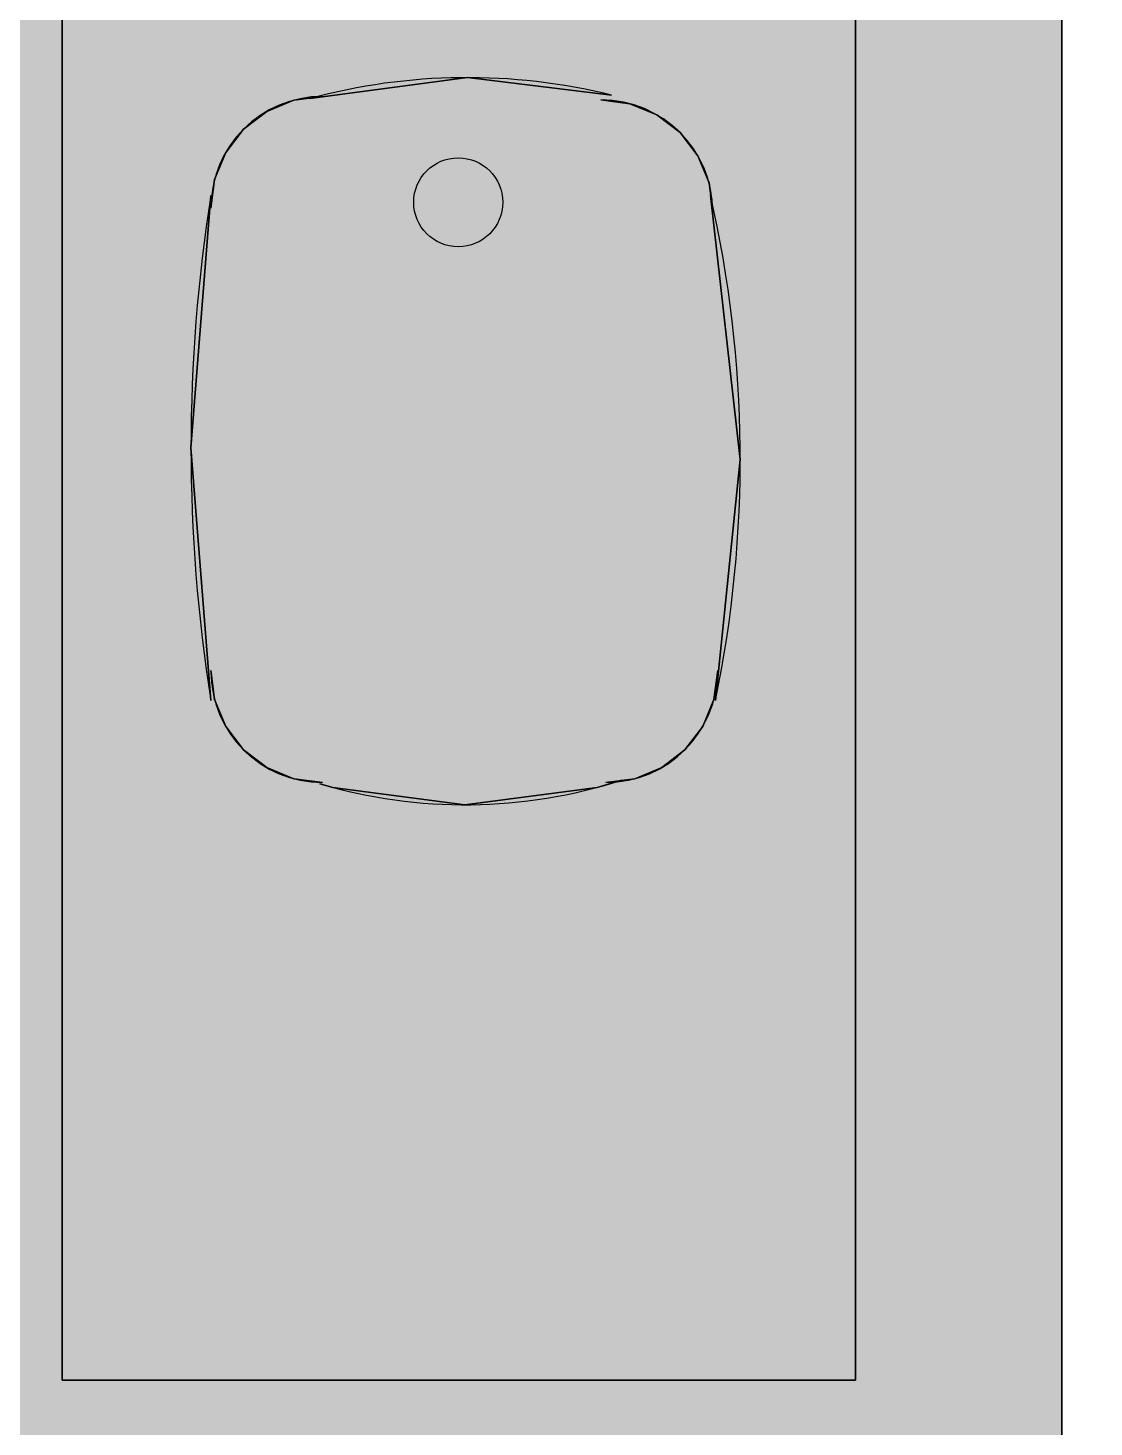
# Model space of a CAD drawing. Header units: millimetres. Extents: x -48619 to 110430, y -11025 to 74938.
# Drawn here: x -5326 to -4611, y 50944 to 51882 of the extents above; entities that cross this region are included whole.
import ezdxf

# ---------------------------------------------------------------- set-up
doc = ezdxf.new("R2010")
doc.units = ezdxf.units.MM
for name, color, linetype in [('GROS$', 1, 'Continuous'), ('HL-TMP', 7, 'Continuous'), ('RM$', 5, 'Continuous'), ('SHOPFITTING', 4, 'Continuous'), ('WA_EXT', 7, 'Continuous')]:
    doc.layers.add(name, color=color, linetype=linetype)

msp = doc.modelspace()

# ---------------------------------------------------------------- hatches: boundary and pattern name
at = {"layer": 'HL-TMP', "true_color": 0xcccc20}
msp.add_hatch(color=52, dxfattribs=at).paths.add_polyline_path([(-4632.8, 52975.74), (-5832.8, 52975.74), (-5832.8, 53465.73), (-8332.8, 53465.73), (-8332.8, 54830.73), (-8332.8, 57575.73), (-8732.8, 57575.73), (-8732.8, 57665.73), (-9632.8, 57665.73), (-9632.8, 56525.24), (-9632.8, 53575.74), (-9432.8, 53575.74), (-9432.8, 53465.73), (-11587.8, 53465.73), (-11587.8, 57575.73), (-14632.8, 57575.73), (-14632.8, 53575.74), (-14232.8, 53575.74), (-14232.8, 52975.74), (-14632.8, 52975.74), (-14632.8, 47575.74), (-14232.8, 47575.74), (-14232.8, 46975.74), (-14682.8, 46975.74), (-14682.8, 41675.73), (-14332.8, 41675.73), (-14332.8, 41125.74), (-11587.8, 41125.74), (-11587.8, 44385.74), (-10767.8, 44385.74), (-4632.8, 44385.74), (-4632.8, 47575.98), (-5232.8, 47575.98), (-5232.8, 46975.74), (-5832.8, 46975.74), (-5832.8, 47575.98), (-4632.8, 47575.98)], flags=16)

# ---------------------------------------------------------------- linework, layer by layer
at = {"layer": 'GROS$'}
msp.add_lwpolyline([(-4632.8, 52975.74), (-4632.8, 47575.74), (-5832.8, 47575.74), (-5832.8, 46975.74), (-5232.8, 46975.74), (-5232.8, 47575.74), (-4632.8, 47575.74), (-4632.8, 44385.74), (-6048.39, 44385.74), (-6048.39, 44165.73), (-4087.8, 44165.73), (-4087.8, 41185.74), (-5332.8, 41185.74), (-5332.8, 41675.73), (-7087.8, 41675.73), (-7087.8, 44165.73), (-6048.39, 44165.73), (-6048.39, 44385.74), (-9890.8, 44385.74)], dxfattribs=at)
at = {"layer": 'RM$'}
msp.add_lwpolyline([(-14632.8, 52975.74), (-14632.8, 47575.74), (-14232.8, 47575.74), (-14232.8, 46975.74), (-14682.8, 46975.74), (-14682.8, 41675.73), (-14332.8, 41675.73), (-14332.8, 41125.74), (-11587.8, 41125.74), (-11587.8, 44385.74), (-10767.8, 44385.74), (-4632.8, 44385.74), (-4632.8, 47575.98), (-5232.8, 47575.98), (-5232.8, 46975.74), (-5832.8, 46975.74), (-5832.8, 47575.98), (-4632.8, 47575.98), (-4632.8, 52975.74)], dxfattribs=at)
at = {"layer": 'SHOPFITTING', "linetype": 'Continuous'}
for p, q in [((-5302.92, 52775.73, 880), (-5302.92, 50975.73, 880)), ((-5302.92, 50975.73), (-5302.92, 52775.73)), ((-5302.92, 52775.73, 880), (-5302.92, 50975.73, 880)), ((-5302.92, 52775.73, 880), (-5302.92, 50975.73, 880)), ((-5302.92, 50975.73), (-5302.92, 52775.73)), ((-5302.92, 50975.73), (-5302.92, 52775.73)), ((-5302.92, 50975.73), (-5302.92, 52775.73)), ((-4770.95, 52775.73), (-4770.95, 50975.73)), ((-4770.95, 50975.73, 880), (-4770.95, 52775.73, 880)), ((-4770.95, 50975.73, 880), (-4770.95, 52775.73, 880)), ((-4770.95, 52775.73), (-4770.95, 50975.73)), ((-4770.95, 50975.73, 880), (-4770.95, 52775.73, 880)), ((-4770.95, 52775.73), (-4770.95, 50975.73)), ((-4770.95, 52775.73), (-4770.95, 50975.73)), ((-5031.15, 51849.07, 750), (-5136.79, 51835.08, 750)), ((-5136.79, 51835.08, 880), (-5031.15, 51849.07, 880)), ((-5136.79, 51835.08, 880), (-5031.15, 51849.07, 880)), ((-5031.15, 51849.07, 750), (-5136.79, 51835.08, 750)), ((-5031.15, 51849.07, 750), (-5136.79, 51835.08, 750)), ((-5136.79, 51835.08, 880), (-5031.15, 51849.07, 880)), ((-5031.15, 51849.07, 750), (-5136.79, 51835.08, 750)), ((-5136.79, 51835.08, 880), (-5031.15, 51849.07, 880)), ((-5031.15, 51849.07, 750), (-5136.79, 51835.08, 750)), ((-5136.79, 51835.08, 880), (-5031.15, 51849.07, 880)), ((-5136.79, 51835.08, 880), (-5031.15, 51849.07, 880)), ((-5031.15, 51849.07, 750), (-5136.79, 51835.08, 750)), ((-5031.15, 51849.07, 750), (-5136.79, 51835.08, 750)), ((-5136.79, 51835.08, 880), (-5031.15, 51849.07, 880)), ((-5031.15, 51849.07, 750), (-5136.79, 51835.08, 750)), ((-5136.79, 51835.08, 880), (-5031.15, 51849.07, 880)), ((-5136.79, 51835.08, 880), (-5031.15, 51849.07, 880)), ((-5031.15, 51849.07, 750), (-5136.79, 51835.08, 750)), ((-5136.79, 51835.08, 880), (-5031.15, 51849.07, 880)), ((-5031.15, 51849.07, 750), (-5136.79, 51835.08, 750)), ((-5031.15, 51849.07, 880), (-5031.15, 51849.07, 750)), ((-4934.54, 51837.4, 750), (-5031.15, 51849.07, 750)), ((-5031.15, 51849.07, 880), (-4934.54, 51837.4, 880)), ((-5031.15, 51849.07, 750), (-5031.15, 51849.07, 750)), ((-5031.15, 51849.07, 750), (-5031.15, 51849.07, 880)), ((-5031.15, 51849.07, 750), (-5031.15, 51849.07, 750)), ((-5031.15, 51849.07, 880), (-4934.54, 51837.4, 880)), ((-5031.15, 51849.07, 880), (-5031.15, 51849.07, 750)), ((-5031.15, 51849.07, 750), (-5031.15, 51849.07, 880)), ((-4934.54, 51837.4, 750), (-5031.15, 51849.07, 750)), ((-5031.15, 51849.07, 880), (-4934.54, 51837.4, 880)), ((-4934.54, 51837.4, 750), (-5031.15, 51849.07, 750)), ((-5031.15, 51849.07, 750), (-5031.15, 51849.07, 880)), ((-5031.15, 51849.07, 880), (-5031.15, 51849.07, 750)), ((-5031.15, 51849.07, 750), (-5031.15, 51849.07, 750)), ((-4934.54, 51837.4, 750), (-5031.15, 51849.07, 750)), ((-5031.15, 51849.07, 750), (-5031.15, 51849.07, 880)), ((-5031.15, 51849.07, 880), (-5031.15, 51849.07, 750)), ((-5031.15, 51849.07, 880), (-4934.54, 51837.4, 880)), ((-5031.15, 51849.07, 750), (-5031.15, 51849.07, 750)), ((-5031.15, 51849.07, 750), (-5031.15, 51849.07, 880)), ((-5031.15, 51849.07, 750), (-5031.15, 51849.07, 750)), ((-5031.15, 51849.07, 880), (-4934.54, 51837.4, 880)), ((-5031.15, 51849.07, 880), (-5031.15, 51849.07, 750)), ((-4934.54, 51837.4, 750), (-5031.15, 51849.07, 750)), ((-5031.15, 51849.07, 750), (-5031.15, 51849.07, 750)), ((-5031.15, 51849.07, 880), (-4934.54, 51837.4, 880)), ((-4934.54, 51837.4, 750), (-5031.15, 51849.07, 750)), ((-5031.15, 51849.07, 750), (-5031.15, 51849.07, 880)), ((-5031.15, 51849.07, 880), (-5031.15, 51849.07, 750)), ((-5031.15, 51849.07, 880), (-5031.15, 51849.07, 750)), ((-5031.15, 51849.07, 750), (-5031.15, 51849.07, 880)), ((-5031.15, 51849.07, 880), (-4934.54, 51837.4, 880)), ((-4934.54, 51837.4, 750), (-5031.15, 51849.07, 750)), ((-5031.15, 51849.07, 750), (-5031.15, 51849.07, 750)), ((-5031.15, 51849.07, 880), (-5031.15, 51849.07, 750)), ((-5031.15, 51849.07, 750), (-5031.15, 51849.07, 750)), ((-4934.54, 51837.4, 750), (-5031.15, 51849.07, 750)), ((-5031.15, 51849.07, 750), (-5031.15, 51849.07, 880)), ((-5031.15, 51849.07, 880), (-4934.54, 51837.4, 880)), ((-5031.15, 51849.07, 750), (-5031.15, 51849.07, 750)), ((-4934.54, 51837.4, 750), (-5031.15, 51849.07, 750)), ((-5031.15, 51849.07, 880), (-5031.15, 51849.07, 750)), ((-5031.15, 51849.07, 880), (-4934.54, 51837.4, 880)), ((-5031.15, 51849.07, 750), (-5031.15, 51849.07, 880)), ((-5031.15, 51849.07, 880), (-5031.15, 51849.07, 750)), ((-5031.15, 51849.07, 750), (-5031.15, 51849.07, 750)), ((-4934.54, 51837.4, 750), (-5031.15, 51849.07, 750)), ((-5031.15, 51849.07, 750), (-5031.15, 51849.07, 880)), ((-5031.15, 51849.07, 880), (-4934.54, 51837.4, 880)), ((-5147.63, 51833.91, 880), (-5128.21, 51836.46, 880)), ((-5128.21, 51836.46, 750), (-5147.63, 51833.91, 750)), ((-5147.63, 51833.91, 880), (-5128.21, 51836.46, 880)), ((-5128.21, 51836.46, 750), (-5147.63, 51833.91, 750)), ((-5128.21, 51836.46, 750), (-5147.63, 51833.91, 750)), ((-5147.63, 51833.91, 880), (-5128.21, 51836.46, 880)), ((-5147.63, 51833.91, 880), (-5128.21, 51836.46, 880)), ((-5128.21, 51836.46, 750), (-5147.63, 51833.91, 750)), ((-5147.63, 51833.91, 880), (-5128.21, 51836.46, 880)), ((-5128.21, 51836.46, 750), (-5147.63, 51833.91, 750)), ((-5128.21, 51836.46, 750), (-5147.63, 51833.91, 750)), ((-5147.63, 51833.91, 880), (-5128.21, 51836.46, 880)), ((-5147.63, 51833.91, 880), (-5128.21, 51836.46, 880)), ((-5128.21, 51836.46, 750), (-5147.63, 51833.91, 750)), ((-5128.21, 51836.46, 750), (-5147.63, 51833.91, 750)), ((-5147.63, 51833.91, 880), (-5128.21, 51836.46, 880)), ((-5128.21, 51836.46, 750), (-5147.63, 51833.91, 750)), ((-5147.63, 51833.91, 880), (-5128.21, 51836.46, 880)), ((-5128.21, 51836.46, 750), (-5147.63, 51833.91, 750)), ((-5147.63, 51833.91, 880), (-5128.21, 51836.46, 880)), ((-5136.79, 51835.08, 750), (-5136.79, 51835.08, 880)), ((-5136.79, 51835.08, 750), (-5136.79, 51835.08, 880)), ((-5136.79, 51835.08, 750), (-5136.79, 51835.08, 880)), ((-5136.79, 51835.08, 750), (-5136.79, 51835.08, 880)), ((-5136.79, 51835.08, 750), (-5136.79, 51835.08, 880)), ((-5136.79, 51835.08, 750), (-5136.79, 51835.08, 880)), ((-5136.79, 51835.08, 750), (-5136.79, 51835.08, 880)), ((-5136.79, 51835.08, 750), (-5136.79, 51835.08, 880)), ((-5136.79, 51835.08, 750), (-5136.79, 51835.08, 880)), ((-5136.79, 51835.08, 750), (-5136.79, 51835.08, 880)), ((-5128.21, 51836.46, 750), (-5128.21, 51836.46, 750)), ((-5128.21, 51836.46, 880), (-5128.21, 51836.46, 750)), ((-5128.21, 51836.46, 750), (-5128.21, 51836.46, 750)), ((-5128.21, 51836.46, 880), (-5128.21, 51836.46, 750)), ((-5128.21, 51836.46, 750), (-5128.21, 51836.46, 750)), ((-5128.21, 51836.46, 880), (-5128.21, 51836.46, 750)), ((-5128.21, 51836.46, 750), (-5128.21, 51836.46, 750)), ((-5128.21, 51836.46, 880), (-5128.21, 51836.46, 750)), ((-5128.21, 51836.46, 880), (-5128.21, 51836.46, 750)), ((-5128.21, 51836.46, 750), (-5128.21, 51836.46, 750)), ((-5128.21, 51836.46, 880), (-5128.21, 51836.46, 750)), ((-5128.21, 51836.46, 750), (-5128.21, 51836.46, 750)), ((-5128.21, 51836.46, 880), (-5128.21, 51836.46, 750)), ((-5128.21, 51836.46, 750), (-5128.21, 51836.46, 750)), ((-5128.21, 51836.46, 750), (-5128.21, 51836.46, 750)), ((-5128.21, 51836.46, 880), (-5128.21, 51836.46, 750)), ((-5128.21, 51836.46, 750), (-5128.21, 51836.46, 750)), ((-5128.21, 51836.46, 880), (-5128.21, 51836.46, 750)), ((-5128.21, 51836.46, 880), (-5128.21, 51836.46, 750)), ((-5128.21, 51836.46, 750), (-5128.21, 51836.46, 750)), ((-4934.54, 51837.4, 880), (-4934.54, 51837.4, 750)), ((-4934.54, 51837.4, 750), (-4934.54, 51837.4, 750)), ((-4934.54, 51837.4, 750), (-4934.54, 51837.4, 750)), ((-4934.54, 51837.4, 880), (-4934.54, 51837.4, 750)), ((-4934.54, 51837.4, 880), (-4934.54, 51837.4, 750)), ((-4934.54, 51837.4, 750), (-4934.54, 51837.4, 750)), ((-4934.54, 51837.4, 880), (-4934.54, 51837.4, 750)), ((-4934.54, 51837.4, 750), (-4934.54, 51837.4, 750)), ((-4934.54, 51837.4, 880), (-4934.54, 51837.4, 750)), ((-4934.54, 51837.4, 750), (-4934.54, 51837.4, 750)), ((-4934.54, 51837.4, 750), (-4934.54, 51837.4, 750)), ((-4934.54, 51837.4, 880), (-4934.54, 51837.4, 750)), ((-4934.54, 51837.4, 880), (-4934.54, 51837.4, 750)), ((-4934.54, 51837.4, 750), (-4934.54, 51837.4, 750)), ((-4934.54, 51837.4, 750), (-4934.54, 51837.4, 750)), ((-4934.54, 51837.4, 880), (-4934.54, 51837.4, 750)), ((-4934.54, 51837.4, 880), (-4934.54, 51837.4, 750)), ((-4934.54, 51837.4, 750), (-4934.54, 51837.4, 750)), ((-4934.54, 51837.4, 750), (-4934.54, 51837.4, 750)), ((-4934.54, 51837.4, 880), (-4934.54, 51837.4, 750)), ((-5181.25, 51814.49, 880), (-5165.71, 51826.41, 880)), ((-5165.71, 51826.41, 750), (-5181.25, 51814.49, 750)), ((-5165.71, 51826.41, 750), (-5181.25, 51814.49, 750)), ((-5181.25, 51814.49, 880), (-5165.71, 51826.41, 880)), ((-5181.25, 51814.49, 880), (-5165.71, 51826.41, 880)), ((-5165.71, 51826.41, 750), (-5181.25, 51814.49, 750)), ((-5165.71, 51826.41, 750), (-5181.25, 51814.49, 750)), ((-5181.25, 51814.49, 880), (-5165.71, 51826.41, 880)), ((-5165.71, 51826.41, 750), (-5181.25, 51814.49, 750)), ((-5181.25, 51814.49, 880), (-5165.71, 51826.41, 880)), ((-5165.71, 51826.41, 750), (-5181.25, 51814.49, 750)), ((-5181.25, 51814.49, 880), (-5165.71, 51826.41, 880)), ((-5181.25, 51814.49, 880), (-5165.71, 51826.41, 880)), ((-5165.71, 51826.41, 750), (-5181.25, 51814.49, 750)), ((-5165.71, 51826.41, 750), (-5181.25, 51814.49, 750)), ((-5181.25, 51814.49, 880), (-5165.71, 51826.41, 880)), ((-5165.71, 51826.41, 750), (-5181.25, 51814.49, 750)), ((-5181.25, 51814.49, 880), (-5165.71, 51826.41, 880)), ((-5181.25, 51814.49, 880), (-5165.71, 51826.41, 880)), ((-5165.71, 51826.41, 750), (-5181.25, 51814.49, 750)), ((-5165.71, 51826.41, 880), (-5147.63, 51833.91, 880)), ((-5147.63, 51833.91, 750), (-5165.71, 51826.41, 750)), ((-5147.63, 51833.91, 750), (-5165.71, 51826.41, 750)), ((-5165.71, 51826.41, 880), (-5147.63, 51833.91, 880)), ((-5147.63, 51833.91, 750), (-5165.71, 51826.41, 750)), ((-5165.71, 51826.41, 880), (-5147.63, 51833.91, 880)), ((-5165.71, 51826.41, 880), (-5147.63, 51833.91, 880)), ((-5147.63, 51833.91, 750), (-5165.71, 51826.41, 750)), ((-5165.71, 51826.41, 880), (-5147.63, 51833.91, 880)), ((-5147.63, 51833.91, 750), (-5165.71, 51826.41, 750)), ((-5165.71, 51826.41, 880), (-5147.63, 51833.91, 880)), ((-5147.63, 51833.91, 750), (-5165.71, 51826.41, 750)), ((-5165.71, 51826.41, 880), (-5147.63, 51833.91, 880)), ((-5147.63, 51833.91, 750), (-5165.71, 51826.41, 750)), ((-5165.71, 51826.41, 880), (-5147.63, 51833.91, 880)), ((-5147.63, 51833.91, 750), (-5165.71, 51826.41, 750)), ((-5165.71, 51826.41, 880), (-5147.63, 51833.91, 880)), ((-5147.63, 51833.91, 750), (-5165.71, 51826.41, 750)), ((-5147.63, 51833.91, 750), (-5165.71, 51826.41, 750)), ((-5165.71, 51826.41, 880), (-5147.63, 51833.91, 880)), ((-5165.71, 51826.41, 880), (-5165.71, 51826.41, 750)), ((-5165.71, 51826.41, 750), (-5165.71, 51826.41, 880)), ((-5165.71, 51826.41, 750), (-5165.71, 51826.41, 750)), ((-5165.71, 51826.41, 750), (-5165.71, 51826.41, 880)), ((-5165.71, 51826.41, 750), (-5165.71, 51826.41, 750)), ((-5165.71, 51826.41, 880), (-5165.71, 51826.41, 750)), ((-5165.71, 51826.41, 880), (-5165.71, 51826.41, 750)), ((-5165.71, 51826.41, 750), (-5165.71, 51826.41, 880)), ((-5165.71, 51826.41, 750), (-5165.71, 51826.41, 750)), ((-5165.71, 51826.41, 750), (-5165.71, 51826.41, 880)), ((-5165.71, 51826.41, 750), (-5165.71, 51826.41, 750)), ((-5165.71, 51826.41, 880), (-5165.71, 51826.41, 750)), ((-5165.71, 51826.41, 750), (-5165.71, 51826.41, 880)), ((-5165.71, 51826.41, 750), (-5165.71, 51826.41, 750)), ((-5165.71, 51826.41, 880), (-5165.71, 51826.41, 750)), ((-5165.71, 51826.41, 750), (-5165.71, 51826.41, 880)), ((-5165.71, 51826.41, 750), (-5165.71, 51826.41, 750)), ((-5165.71, 51826.41, 880), (-5165.71, 51826.41, 750)), ((-5165.71, 51826.41, 880), (-5165.71, 51826.41, 750)), ((-5165.71, 51826.41, 750), (-5165.71, 51826.41, 880)), ((-5165.71, 51826.41, 750), (-5165.71, 51826.41, 750)), ((-5165.71, 51826.41, 880), (-5165.71, 51826.41, 750)), ((-5165.71, 51826.41, 750), (-5165.71, 51826.41, 750)), ((-5165.71, 51826.41, 750), (-5165.71, 51826.41, 880)), ((-5165.71, 51826.41, 750), (-5165.71, 51826.41, 880)), ((-5165.71, 51826.41, 750), (-5165.71, 51826.41, 750)), ((-5165.71, 51826.41, 880), (-5165.71, 51826.41, 750)), ((-5165.71, 51826.41, 880), (-5165.71, 51826.41, 750)), ((-5165.71, 51826.41, 750), (-5165.71, 51826.41, 750)), ((-5165.71, 51826.41, 750), (-5165.71, 51826.41, 880)), ((-5147.63, 51833.91, 750), (-5147.63, 51833.91, 750)), ((-5147.63, 51833.91, 750), (-5147.63, 51833.91, 880)), ((-5147.63, 51833.91, 880), (-5147.63, 51833.91, 750)), ((-5147.63, 51833.91, 750), (-5147.63, 51833.91, 750)), ((-5147.63, 51833.91, 750), (-5147.63, 51833.91, 880)), ((-5147.63, 51833.91, 880), (-5147.63, 51833.91, 750)), ((-5147.63, 51833.91, 880), (-5147.63, 51833.91, 750)), ((-5147.63, 51833.91, 750), (-5147.63, 51833.91, 750)), ((-5147.63, 51833.91, 750), (-5147.63, 51833.91, 880)), ((-5147.63, 51833.91, 880), (-5147.63, 51833.91, 750)), ((-5147.63, 51833.91, 750), (-5147.63, 51833.91, 750)), ((-5147.63, 51833.91, 750), (-5147.63, 51833.91, 880)), ((-5147.63, 51833.91, 750), (-5147.63, 51833.91, 880)), ((-5147.63, 51833.91, 880), (-5147.63, 51833.91, 750)), ((-5147.63, 51833.91, 750), (-5147.63, 51833.91, 750)), ((-5147.63, 51833.91, 880), (-5147.63, 51833.91, 750)), ((-5147.63, 51833.91, 750), (-5147.63, 51833.91, 750)), ((-5147.63, 51833.91, 750), (-5147.63, 51833.91, 880)), ((-5147.63, 51833.91, 750), (-5147.63, 51833.91, 880)), ((-5147.63, 51833.91, 750), (-5147.63, 51833.91, 750)), ((-5147.63, 51833.91, 880), (-5147.63, 51833.91, 750)), ((-5147.63, 51833.91, 880), (-5147.63, 51833.91, 750)), ((-5147.63, 51833.91, 750), (-5147.63, 51833.91, 880)), ((-5147.63, 51833.91, 750), (-5147.63, 51833.91, 750)), ((-5147.63, 51833.91, 750), (-5147.63, 51833.91, 750)), ((-5147.63, 51833.91, 750), (-5147.63, 51833.91, 880)), ((-5147.63, 51833.91, 880), (-5147.63, 51833.91, 750)), ((-5147.63, 51833.91, 880), (-5147.63, 51833.91, 750)), ((-5147.63, 51833.91, 750), (-5147.63, 51833.91, 750)), ((-5147.63, 51833.91, 750), (-5147.63, 51833.91, 880)), ((-4941.67, 51834.15, 750), (-4941.67, 51834.15, 880)), ((-4922.26, 51831.59, 750), (-4941.67, 51834.15, 750)), ((-4941.67, 51834.15, 880), (-4922.26, 51831.59, 880)), ((-4941.67, 51834.15, 880), (-4922.26, 51831.59, 880)), ((-4941.67, 51834.15, 750), (-4941.67, 51834.15, 880)), ((-4922.26, 51831.59, 750), (-4941.67, 51834.15, 750)), ((-4922.26, 51831.59, 750), (-4941.67, 51834.15, 750)), ((-4941.67, 51834.15, 750), (-4941.67, 51834.15, 880)), ((-4941.67, 51834.15, 880), (-4922.26, 51831.59, 880)), ((-4904.17, 51824.1, 750), (-4922.26, 51831.59, 750)), ((-4922.26, 51831.59, 750), (-4922.26, 51831.59, 880)), ((-4922.26, 51831.59, 880), (-4904.17, 51824.1, 880)), ((-4922.26, 51831.59, 880), (-4922.26, 51831.59, 750)), ((-4922.26, 51831.59, 750), (-4922.26, 51831.59, 750)), ((-4922.26, 51831.59, 880), (-4904.17, 51824.1, 880)), ((-4904.17, 51824.1, 750), (-4922.26, 51831.59, 750)), ((-4922.26, 51831.59, 750), (-4922.26, 51831.59, 880)), ((-4922.26, 51831.59, 880), (-4922.26, 51831.59, 750)), ((-4922.26, 51831.59, 750), (-4922.26, 51831.59, 750)), ((-4922.26, 51831.59, 880), (-4922.26, 51831.59, 750)), ((-4922.26, 51831.59, 880), (-4904.17, 51824.1, 880)), ((-4904.17, 51824.1, 750), (-4922.26, 51831.59, 750)), ((-4922.26, 51831.59, 750), (-4922.26, 51831.59, 750)), ((-4922.26, 51831.59, 750), (-4922.26, 51831.59, 880)), ((-4904.17, 51824.1, 750), (-4904.17, 51824.1, 750)), ((-4888.63, 51812.18, 750), (-4904.17, 51824.1, 750)), ((-4904.17, 51824.1, 750), (-4904.17, 51824.1, 880)), ((-4904.17, 51824.1, 880), (-4888.63, 51812.18, 880)), ((-4904.17, 51824.1, 880), (-4904.17, 51824.1, 750)), ((-4904.17, 51824.1, 880), (-4904.17, 51824.1, 750)), ((-4904.17, 51824.1, 750), (-4904.17, 51824.1, 750)), ((-4904.17, 51824.1, 880), (-4888.63, 51812.18, 880)), ((-4888.63, 51812.18, 750), (-4904.17, 51824.1, 750)), ((-4904.17, 51824.1, 750), (-4904.17, 51824.1, 880)), ((-4904.17, 51824.1, 750), (-4904.17, 51824.1, 880)), ((-4904.17, 51824.1, 880), (-4904.17, 51824.1, 750)), ((-4888.63, 51812.18, 750), (-4904.17, 51824.1, 750)), ((-4904.17, 51824.1, 880), (-4888.63, 51812.18, 880)), ((-4904.17, 51824.1, 750), (-4904.17, 51824.1, 750)), ((-5193.17, 51798.96, 880), (-5181.25, 51814.49, 880)), ((-5181.25, 51814.49, 750), (-5193.17, 51798.96, 750)), ((-5181.25, 51814.49, 750), (-5193.17, 51798.96, 750)), ((-5193.17, 51798.96, 880), (-5181.25, 51814.49, 880)), ((-5193.17, 51798.96, 880), (-5181.25, 51814.49, 880)), ((-5181.25, 51814.49, 750), (-5193.17, 51798.96, 750)), ((-5181.25, 51814.49, 750), (-5193.17, 51798.96, 750)), ((-5193.17, 51798.96, 880), (-5181.25, 51814.49, 880)), ((-5181.25, 51814.49, 750), (-5193.17, 51798.96, 750)), ((-5193.17, 51798.96, 880), (-5181.25, 51814.49, 880)), ((-5181.25, 51814.49, 750), (-5193.17, 51798.96, 750)), ((-5193.17, 51798.96, 880), (-5181.25, 51814.49, 880)), ((-5181.25, 51814.49, 750), (-5193.17, 51798.96, 750)), ((-5193.17, 51798.96, 880), (-5181.25, 51814.49, 880)), ((-5193.17, 51798.96, 880), (-5181.25, 51814.49, 880)), ((-5181.25, 51814.49, 750), (-5193.17, 51798.96, 750)), ((-5193.17, 51798.96, 880), (-5181.25, 51814.49, 880)), ((-5181.25, 51814.49, 750), (-5193.17, 51798.96, 750)), ((-5181.25, 51814.49, 750), (-5193.17, 51798.96, 750)), ((-5193.17, 51798.96, 880), (-5181.25, 51814.49, 880)), ((-5181.25, 51814.49, 750), (-5181.25, 51814.49, 880)), ((-5181.25, 51814.49, 750), (-5181.25, 51814.49, 750)), ((-5181.25, 51814.49, 880), (-5181.25, 51814.49, 750)), ((-5181.25, 51814.49, 750), (-5181.25, 51814.49, 880)), ((-5181.25, 51814.49, 880), (-5181.25, 51814.49, 750)), ((-5181.25, 51814.49, 750), (-5181.25, 51814.49, 750)), ((-5181.25, 51814.49, 750), (-5181.25, 51814.49, 750)), ((-5181.25, 51814.49, 750), (-5181.25, 51814.49, 880)), ((-5181.25, 51814.49, 880), (-5181.25, 51814.49, 750)), ((-5181.25, 51814.49, 880), (-5181.25, 51814.49, 750)), ((-5181.25, 51814.49, 750), (-5181.25, 51814.49, 880)), ((-5181.25, 51814.49, 750), (-5181.25, 51814.49, 750)), ((-5181.25, 51814.49, 750), (-5181.25, 51814.49, 750)), ((-5181.25, 51814.49, 750), (-5181.25, 51814.49, 880)), ((-5181.25, 51814.49, 880), (-5181.25, 51814.49, 750)), ((-5181.25, 51814.49, 880), (-5181.25, 51814.49, 750)), ((-5181.25, 51814.49, 750), (-5181.25, 51814.49, 750)), ((-5181.25, 51814.49, 750), (-5181.25, 51814.49, 880)), ((-5181.25, 51814.49, 880), (-5181.25, 51814.49, 750)), ((-5181.25, 51814.49, 750), (-5181.25, 51814.49, 750)), ((-5181.25, 51814.49, 750), (-5181.25, 51814.49, 880)), ((-5181.25, 51814.49, 750), (-5181.25, 51814.49, 880)), ((-5181.25, 51814.49, 750), (-5181.25, 51814.49, 750)), ((-5181.25, 51814.49, 880), (-5181.25, 51814.49, 750)), ((-5181.25, 51814.49, 750), (-5181.25, 51814.49, 880)), ((-5181.25, 51814.49, 880), (-5181.25, 51814.49, 750)), ((-5181.25, 51814.49, 750), (-5181.25, 51814.49, 750)), ((-5181.25, 51814.49, 750), (-5181.25, 51814.49, 750)), ((-5181.25, 51814.49, 750), (-5181.25, 51814.49, 880)), ((-5181.25, 51814.49, 880), (-5181.25, 51814.49, 750)), ((-4888.63, 51812.18, 880), (-4888.63, 51812.18, 750)), ((-4888.63, 51812.18, 750), (-4888.63, 51812.18, 750)), ((-4876.72, 51796.65, 750), (-4888.63, 51812.18, 750)), ((-4888.63, 51812.18, 750), (-4888.63, 51812.18, 880)), ((-4888.63, 51812.18, 880), (-4876.72, 51796.65, 880)), ((-4876.72, 51796.65, 750), (-4888.63, 51812.18, 750)), ((-4888.63, 51812.18, 880), (-4888.63, 51812.18, 750)), ((-4888.63, 51812.18, 880), (-4876.72, 51796.65, 880)), ((-4888.63, 51812.18, 750), (-4888.63, 51812.18, 880)), ((-4888.63, 51812.18, 750), (-4888.63, 51812.18, 750)), ((-4876.72, 51796.65, 750), (-4888.63, 51812.18, 750)), ((-4888.63, 51812.18, 880), (-4876.72, 51796.65, 880)), ((-4888.63, 51812.18, 750), (-4888.63, 51812.18, 750)), ((-4888.63, 51812.18, 880), (-4888.63, 51812.18, 750)), ((-4888.63, 51812.18, 750), (-4888.63, 51812.18, 880)), ((-5200.66, 51780.87, 880), (-5193.17, 51798.96, 880)), ((-5193.17, 51798.96, 750), (-5200.66, 51780.87, 750)), ((-5193.17, 51798.96, 750), (-5200.66, 51780.87, 750)), ((-5200.66, 51780.87, 880), (-5193.17, 51798.96, 880)), ((-5193.17, 51798.96, 750), (-5200.66, 51780.87, 750)), ((-5200.66, 51780.87, 880), (-5193.17, 51798.96, 880)), ((-5193.17, 51798.96, 750), (-5200.66, 51780.87, 750)), ((-5200.66, 51780.87, 880), (-5193.17, 51798.96, 880)), ((-5193.17, 51798.96, 750), (-5200.66, 51780.87, 750)), ((-5200.66, 51780.87, 880), (-5193.17, 51798.96, 880)), ((-5193.17, 51798.96, 750), (-5200.66, 51780.87, 750)), ((-5200.66, 51780.87, 880), (-5193.17, 51798.96, 880)), ((-5193.17, 51798.96, 750), (-5200.66, 51780.87, 750)), ((-5200.66, 51780.87, 880), (-5193.17, 51798.96, 880)), ((-5200.66, 51780.87, 880), (-5193.17, 51798.96, 880)), ((-5193.17, 51798.96, 750), (-5200.66, 51780.87, 750)), ((-5200.66, 51780.87, 880), (-5193.17, 51798.96, 880)), ((-5193.17, 51798.96, 750), (-5200.66, 51780.87, 750)), ((-5193.17, 51798.96, 750), (-5200.66, 51780.87, 750)), ((-5200.66, 51780.87, 880), (-5193.17, 51798.96, 880)), ((-5193.17, 51798.96, 750), (-5193.17, 51798.96, 880)), ((-5193.17, 51798.96, 880), (-5193.17, 51798.96, 750)), ((-5193.17, 51798.96, 750), (-5193.17, 51798.96, 750)), ((-5193.17, 51798.96, 750), (-5193.17, 51798.96, 750)), ((-5193.17, 51798.96, 750), (-5193.17, 51798.96, 880)), ((-5193.17, 51798.96, 880), (-5193.17, 51798.96, 750)), ((-5193.17, 51798.96, 750), (-5193.17, 51798.96, 880)), ((-5193.17, 51798.96, 750), (-5193.17, 51798.96, 750)), ((-5193.17, 51798.96, 880), (-5193.17, 51798.96, 750)), ((-5193.17, 51798.96, 880), (-5193.17, 51798.96, 750)), ((-5193.17, 51798.96, 750), (-5193.17, 51798.96, 750)), ((-5193.17, 51798.96, 750), (-5193.17, 51798.96, 880)), ((-5193.17, 51798.96, 880), (-5193.17, 51798.96, 750)), ((-5193.17, 51798.96, 750), (-5193.17, 51798.96, 750)), ((-5193.17, 51798.96, 750), (-5193.17, 51798.96, 880)), ((-5193.17, 51798.96, 750), (-5193.17, 51798.96, 750)), ((-5193.17, 51798.96, 880), (-5193.17, 51798.96, 750)), ((-5193.17, 51798.96, 750), (-5193.17, 51798.96, 880)), ((-5193.17, 51798.96, 880), (-5193.17, 51798.96, 750)), ((-5193.17, 51798.96, 750), (-5193.17, 51798.96, 880)), ((-5193.17, 51798.96, 750), (-5193.17, 51798.96, 750)), ((-5193.17, 51798.96, 880), (-5193.17, 51798.96, 750)), ((-5193.17, 51798.96, 750), (-5193.17, 51798.96, 880)), ((-5193.17, 51798.96, 750), (-5193.17, 51798.96, 750)), ((-5193.17, 51798.96, 750), (-5193.17, 51798.96, 750)), ((-5193.17, 51798.96, 750), (-5193.17, 51798.96, 880)), ((-5193.17, 51798.96, 880), (-5193.17, 51798.96, 750)), ((-5193.17, 51798.96, 880), (-5193.17, 51798.96, 750)), ((-5193.17, 51798.96, 750), (-5193.17, 51798.96, 750)), ((-5193.17, 51798.96, 750), (-5193.17, 51798.96, 880)), ((-4876.72, 51796.65, 880), (-4876.72, 51796.65, 750)), ((-4876.72, 51796.65, 750), (-4876.72, 51796.65, 880)), ((-4876.72, 51796.65, 880), (-4869.22, 51778.56, 880)), ((-4876.72, 51796.65, 750), (-4876.72, 51796.65, 750)), ((-4876.72, 51796.65, 880), (-4869.22, 51778.56, 880)), ((-4876.72, 51796.65, 880), (-4876.72, 51796.65, 750)), ((-4876.72, 51796.65, 750), (-4876.72, 51796.65, 750)), ((-4876.72, 51796.65, 750), (-4876.72, 51796.65, 880)), ((-4869.22, 51778.56, 750), (-4876.72, 51796.65, 750)), ((-4869.22, 51778.56, 750), (-4876.72, 51796.65, 750)), ((-4869.22, 51778.56, 750), (-4876.72, 51796.65, 750)), ((-4876.72, 51796.65, 750), (-4876.72, 51796.65, 750)), ((-4876.72, 51796.65, 880), (-4869.22, 51778.56, 880)), ((-4876.72, 51796.65, 750), (-4876.72, 51796.65, 880)), ((-4876.72, 51796.65, 880), (-4876.72, 51796.65, 750)), ((-5200.66, 51780.87, 750), (-5203.21, 51761.46, 750)), ((-5203.21, 51761.46, 880), (-5200.66, 51780.87, 880)), ((-5200.66, 51780.87, 750), (-5203.21, 51761.46, 750)), ((-5203.21, 51761.46, 880), (-5200.66, 51780.87, 880)), ((-5200.66, 51780.87, 750), (-5203.21, 51761.46, 750)), ((-5203.21, 51761.46, 880), (-5200.66, 51780.87, 880)), ((-5200.66, 51780.87, 750), (-5203.21, 51761.46, 750)), ((-5203.21, 51761.46, 880), (-5200.66, 51780.87, 880)), ((-5200.66, 51780.87, 750), (-5203.21, 51761.46, 750)), ((-5203.21, 51761.46, 880), (-5200.66, 51780.87, 880)), ((-5203.21, 51761.46, 880), (-5200.66, 51780.87, 880)), ((-5200.66, 51780.87, 750), (-5203.21, 51761.46, 750)), ((-5203.21, 51761.46, 880), (-5200.66, 51780.87, 880)), ((-5200.66, 51780.87, 750), (-5203.21, 51761.46, 750)), ((-5203.21, 51761.46, 880), (-5200.66, 51780.87, 880)), ((-5200.66, 51780.87, 750), (-5203.21, 51761.46, 750)), ((-5203.21, 51761.46, 880), (-5200.66, 51780.87, 880)), ((-5200.66, 51780.87, 750), (-5203.21, 51761.46, 750)), ((-5200.66, 51780.87, 750), (-5203.21, 51761.46, 750)), ((-5203.21, 51761.46, 880), (-5200.66, 51780.87, 880)), ((-5200.66, 51780.87, 880), (-5200.66, 51780.87, 750)), ((-5200.66, 51780.87, 750), (-5200.66, 51780.87, 750)), ((-5200.66, 51780.87, 750), (-5200.66, 51780.87, 880)), ((-5200.66, 51780.87, 880), (-5200.66, 51780.87, 750)), ((-5200.66, 51780.87, 750), (-5200.66, 51780.87, 750)), ((-5200.66, 51780.87, 750), (-5200.66, 51780.87, 880)), ((-5200.66, 51780.87, 750), (-5200.66, 51780.87, 750)), ((-5200.66, 51780.87, 880), (-5200.66, 51780.87, 750)), ((-5200.66, 51780.87, 750), (-5200.66, 51780.87, 880)), ((-5200.66, 51780.87, 880), (-5200.66, 51780.87, 750)), ((-5200.66, 51780.87, 750), (-5200.66, 51780.87, 750)), ((-5200.66, 51780.87, 750), (-5200.66, 51780.87, 880)), ((-5200.66, 51780.87, 880), (-5200.66, 51780.87, 750)), ((-5200.66, 51780.87, 750), (-5200.66, 51780.87, 880)), ((-5200.66, 51780.87, 750), (-5200.66, 51780.87, 750)), ((-5200.66, 51780.87, 750), (-5200.66, 51780.87, 750)), ((-5200.66, 51780.87, 880), (-5200.66, 51780.87, 750)), ((-5200.66, 51780.87, 750), (-5200.66, 51780.87, 880)), ((-5200.66, 51780.87, 880), (-5200.66, 51780.87, 750)), ((-5200.66, 51780.87, 750), (-5200.66, 51780.87, 750)), ((-5200.66, 51780.87, 750), (-5200.66, 51780.87, 880)), ((-5200.66, 51780.87, 880), (-5200.66, 51780.87, 750)), ((-5200.66, 51780.87, 750), (-5200.66, 51780.87, 750)), ((-5200.66, 51780.87, 750), (-5200.66, 51780.87, 880)), ((-5200.66, 51780.87, 750), (-5200.66, 51780.87, 880)), ((-5200.66, 51780.87, 880), (-5200.66, 51780.87, 750)), ((-5200.66, 51780.87, 750), (-5200.66, 51780.87, 750)), ((-5200.66, 51780.87, 750), (-5200.66, 51780.87, 880)), ((-5200.66, 51780.87, 750), (-5200.66, 51780.87, 750)), ((-5200.66, 51780.87, 880), (-5200.66, 51780.87, 750)), ((-4869.22, 51778.56, 880), (-4869.22, 51778.56, 750)), ((-4869.22, 51778.56, 750), (-4869.22, 51778.56, 750)), ((-4866.67, 51759.15, 750), (-4869.22, 51778.56, 750)), ((-4869.22, 51778.56, 750), (-4869.22, 51778.56, 880)), ((-4869.22, 51778.56, 880), (-4866.67, 51759.15, 880)), ((-4869.22, 51778.56, 750), (-4869.22, 51778.56, 750)), ((-4869.22, 51778.56, 880), (-4866.67, 51759.15, 880)), ((-4869.22, 51778.56, 750), (-4869.22, 51778.56, 880)), ((-4869.22, 51778.56, 880), (-4869.22, 51778.56, 750)), ((-4866.67, 51759.15, 750), (-4869.22, 51778.56, 750)), ((-4866.67, 51759.15, 750), (-4869.22, 51778.56, 750)), ((-4869.22, 51778.56, 880), (-4869.22, 51778.56, 750)), ((-4869.22, 51778.56, 880), (-4866.67, 51759.15, 880)), ((-4869.22, 51778.56, 750), (-4869.22, 51778.56, 880)), ((-4869.22, 51778.56, 750), (-4869.22, 51778.56, 750)), ((-5216.46, 51600.74, 880), (-5203.1, 51770.11, 880)), ((-5203.1, 51770.11, 750), (-5216.46, 51600.74, 750)), ((-5203.1, 51770.11, 750), (-5216.46, 51600.74, 750)), ((-5216.46, 51600.74, 880), (-5203.1, 51770.11, 880)), ((-5216.46, 51600.74, 880), (-5203.1, 51770.11, 880)), ((-5203.1, 51770.11, 750), (-5216.46, 51600.74, 750)), ((-5203.1, 51770.11, 750), (-5203.1, 51770.11, 750)), ((-5203.1, 51770.11, 880), (-5203.1, 51770.11, 750)), ((-5203.1, 51770.11, 750), (-5203.1, 51770.11, 750)), ((-5203.1, 51770.11, 880), (-5203.1, 51770.11, 750)), ((-5203.1, 51770.11, 880), (-5203.1, 51770.11, 750)), ((-5203.1, 51770.11, 750), (-5203.1, 51770.11, 750)), ((-4848.29, 51593.13, 750), (-4868.23, 51770.11, 750)), ((-4868.23, 51770.11, 750), (-4868.23, 51770.11, 880)), ((-4868.23, 51770.11, 880), (-4848.29, 51593.13, 880)), ((-4848.29, 51593.13, 750), (-4868.23, 51770.11, 750)), ((-4868.23, 51770.11, 880), (-4848.29, 51593.13, 880)), ((-4868.23, 51770.11, 750), (-4868.23, 51770.11, 880)), ((-4868.23, 51770.11, 880), (-4848.29, 51593.13, 880)), ((-4848.29, 51593.13, 750), (-4868.23, 51770.11, 750)), ((-4868.23, 51770.11, 750), (-4868.23, 51770.11, 880)), ((-5203.21, 51761.46, 750), (-5203.21, 51761.46, 880)), ((-5203.21, 51761.46, 750), (-5203.21, 51761.46, 880)), ((-5203.21, 51761.46, 750), (-5203.21, 51761.46, 880)), ((-5203.21, 51761.46, 750), (-5203.21, 51761.46, 880)), ((-5203.21, 51761.46, 750), (-5203.21, 51761.46, 880)), ((-5203.21, 51761.46, 750), (-5203.21, 51761.46, 880)), ((-5203.21, 51761.46, 750), (-5203.21, 51761.46, 880)), ((-5203.21, 51761.46, 750), (-5203.21, 51761.46, 880)), ((-5203.21, 51761.46, 750), (-5203.21, 51761.46, 880)), ((-5203.21, 51761.46, 750), (-5203.21, 51761.46, 880)), ((-4866.67, 51759.15, 880), (-4866.67, 51759.15, 750)), ((-4866.67, 51759.15, 750), (-4866.67, 51759.15, 750)), ((-4866.67, 51759.15, 750), (-4866.67, 51759.15, 750)), ((-4866.67, 51759.15, 880), (-4866.67, 51759.15, 750)), ((-4866.67, 51759.15, 750), (-4866.67, 51759.15, 750)), ((-4866.67, 51759.15, 880), (-4866.67, 51759.15, 750)), ((-5216.46, 51600.74, 750), (-5216.46, 51600.74, 750)), ((-5216.46, 51600.74, 750), (-5203.1, 51431.36, 750)), ((-5203.1, 51431.36, 880), (-5216.46, 51600.74, 880)), ((-5216.46, 51600.74, 880), (-5216.46, 51600.74, 750)), ((-5216.46, 51600.74, 750), (-5216.46, 51600.74, 880)), ((-5216.46, 51600.74, 750), (-5203.1, 51431.36, 750)), ((-5203.1, 51431.36, 880), (-5216.46, 51600.74, 880)), ((-5216.46, 51600.74, 750), (-5216.46, 51600.74, 750)), ((-5216.46, 51600.74, 750), (-5216.46, 51600.74, 880)), ((-5216.46, 51600.74, 750), (-5203.1, 51431.36, 750)), ((-5216.46, 51600.74, 880), (-5216.46, 51600.74, 750)), ((-5216.46, 51600.74, 750), (-5216.46, 51600.74, 880)), ((-5203.1, 51431.36, 880), (-5216.46, 51600.74, 880)), ((-5216.46, 51600.74, 750), (-5216.46, 51600.74, 750)), ((-5216.46, 51600.74, 880), (-5216.46, 51600.74, 750)), ((-4848.29, 51593.13, 880), (-4864.91, 51431.36, 880)), ((-4864.91, 51431.36, 750), (-4848.29, 51593.13, 750)), ((-4864.91, 51431.36, 750), (-4848.29, 51593.13, 750)), ((-4848.29, 51593.13, 880), (-4864.91, 51431.36, 880)), ((-4864.91, 51431.36, 750), (-4848.29, 51593.13, 750)), ((-4848.29, 51593.13, 880), (-4864.91, 51431.36, 880)), ((-4848.29, 51593.13, 750), (-4848.29, 51593.13, 880)), ((-4848.29, 51593.13, 880), (-4848.29, 51593.13, 750)), ((-4848.29, 51593.13, 750), (-4848.29, 51593.13, 750)), ((-4848.29, 51593.13, 750), (-4848.29, 51593.13, 750)), ((-4848.29, 51593.13, 880), (-4848.29, 51593.13, 750)), ((-4848.29, 51593.13, 750), (-4848.29, 51593.13, 880)), ((-4848.29, 51593.13, 750), (-4848.29, 51593.13, 880)), ((-4848.29, 51593.13, 750), (-4848.29, 51593.13, 750)), ((-4848.29, 51593.13, 880), (-4848.29, 51593.13, 750)), ((-5200.66, 51432.05, 880), (-5203.21, 51451.46, 880)), ((-5203.21, 51451.46, 880), (-5203.21, 51451.46, 750)), ((-5203.21, 51451.46, 750), (-5200.66, 51432.05, 750)), ((-5203.21, 51451.46, 750), (-5203.21, 51451.46, 750)), ((-5200.66, 51432.05, 880), (-5203.21, 51451.46, 880)), ((-5203.21, 51451.46, 750), (-5203.21, 51451.46, 750)), ((-5203.21, 51451.46, 750), (-5200.66, 51432.05, 750)), ((-5203.21, 51451.46, 880), (-5203.21, 51451.46, 750)), ((-5203.21, 51451.46, 750), (-5203.21, 51451.46, 750)), ((-5203.21, 51451.46, 880), (-5203.21, 51451.46, 750)), ((-5203.21, 51451.46, 750), (-5200.66, 51432.05, 750)), ((-5200.66, 51432.05, 880), (-5203.21, 51451.46, 880)), ((-4865.9, 51432.05, 750), (-4863.35, 51451.46, 750)), ((-4863.35, 51451.46, 880), (-4865.9, 51432.05, 880)), ((-4865.9, 51432.05, 750), (-4863.35, 51451.46, 750)), ((-4863.35, 51451.46, 880), (-4865.9, 51432.05, 880)), ((-4865.9, 51432.05, 750), (-4863.35, 51451.46, 750)), ((-4863.35, 51451.46, 880), (-4865.9, 51432.05, 880)), ((-4863.35, 51451.46, 750), (-4863.35, 51451.46, 880)), ((-4863.35, 51451.46, 750), (-4863.35, 51451.46, 880)), ((-4863.35, 51451.46, 750), (-4863.35, 51451.46, 880)), ((-5203.1, 51431.36, 750), (-5203.1, 51431.36, 880)), ((-5203.1, 51431.36, 750), (-5203.1, 51431.36, 880)), ((-5203.1, 51431.36, 750), (-5203.1, 51431.36, 880)), ((-5193.17, 51413.96, 880), (-5200.66, 51432.05, 880)), ((-5200.66, 51432.05, 750), (-5193.17, 51413.96, 750)), ((-5200.66, 51432.05, 750), (-5200.66, 51432.05, 750)), ((-5200.66, 51432.05, 880), (-5200.66, 51432.05, 750)), ((-5200.66, 51432.05, 750), (-5200.66, 51432.05, 880)), ((-5200.66, 51432.05, 750), (-5193.17, 51413.96, 750)), ((-5200.66, 51432.05, 750), (-5200.66, 51432.05, 750)), ((-5200.66, 51432.05, 750), (-5200.66, 51432.05, 880)), ((-5193.17, 51413.96, 880), (-5200.66, 51432.05, 880)), ((-5200.66, 51432.05, 880), (-5200.66, 51432.05, 750)), ((-5200.66, 51432.05, 750), (-5193.17, 51413.96, 750)), ((-5200.66, 51432.05, 880), (-5200.66, 51432.05, 750)), ((-5200.66, 51432.05, 750), (-5200.66, 51432.05, 880)), ((-5200.66, 51432.05, 750), (-5200.66, 51432.05, 750)), ((-5193.17, 51413.96, 880), (-5200.66, 51432.05, 880)), ((-4865.9, 51432.05, 880), (-4873.4, 51413.96, 880)), ((-4873.4, 51413.96, 750), (-4865.9, 51432.05, 750)), ((-4873.4, 51413.96, 750), (-4865.9, 51432.05, 750)), ((-4865.9, 51432.05, 880), (-4873.4, 51413.96, 880)), ((-4865.9, 51432.05, 880), (-4873.4, 51413.96, 880)), ((-4873.4, 51413.96, 750), (-4865.9, 51432.05, 750)), ((-4865.9, 51432.05, 880), (-4865.9, 51432.05, 750)), ((-4865.9, 51432.05, 750), (-4865.9, 51432.05, 750)), ((-4865.9, 51432.05, 750), (-4865.9, 51432.05, 880)), ((-4865.9, 51432.05, 880), (-4865.9, 51432.05, 750)), ((-4865.9, 51432.05, 750), (-4865.9, 51432.05, 750)), ((-4865.9, 51432.05, 750), (-4865.9, 51432.05, 880)), ((-4865.9, 51432.05, 750), (-4865.9, 51432.05, 750)), ((-4865.9, 51432.05, 750), (-4865.9, 51432.05, 880)), ((-4865.9, 51432.05, 880), (-4865.9, 51432.05, 750)), ((-4864.91, 51431.36, 880), (-4864.91, 51431.36, 750)), ((-4864.91, 51431.36, 750), (-4864.91, 51431.36, 750)), ((-4864.91, 51431.36, 880), (-4864.91, 51431.36, 750)), ((-4864.91, 51431.36, 750), (-4864.91, 51431.36, 750)), ((-4864.91, 51431.36, 880), (-4864.91, 51431.36, 750)), ((-4864.91, 51431.36, 750), (-4864.91, 51431.36, 750)), ((-5193.17, 51413.96, 880), (-5193.17, 51413.96, 750)), ((-5193.17, 51413.96, 750), (-5193.17, 51413.96, 880)), ((-5193.17, 51413.96, 750), (-5193.17, 51413.96, 750)), ((-5181.25, 51398.43, 880), (-5193.17, 51413.96, 880)), ((-5193.17, 51413.96, 750), (-5181.25, 51398.43, 750)), ((-5193.17, 51413.96, 750), (-5181.25, 51398.43, 750)), ((-5193.17, 51413.96, 750), (-5193.17, 51413.96, 880)), ((-5181.25, 51398.43, 880), (-5193.17, 51413.96, 880)), ((-5193.17, 51413.96, 880), (-5193.17, 51413.96, 750)), ((-5193.17, 51413.96, 750), (-5193.17, 51413.96, 750)), ((-5193.17, 51413.96, 750), (-5193.17, 51413.96, 750)), ((-5181.25, 51398.43, 880), (-5193.17, 51413.96, 880)), ((-5193.17, 51413.96, 750), (-5181.25, 51398.43, 750)), ((-5193.17, 51413.96, 750), (-5193.17, 51413.96, 880)), ((-5193.17, 51413.96, 880), (-5193.17, 51413.96, 750)), ((-4885.32, 51398.43, 750), (-4873.4, 51413.96, 750)), ((-4873.4, 51413.96, 880), (-4885.32, 51398.43, 880)), ((-4873.4, 51413.96, 880), (-4885.32, 51398.43, 880)), ((-4885.32, 51398.43, 750), (-4873.4, 51413.96, 750)), ((-4873.4, 51413.96, 880), (-4885.32, 51398.43, 880)), ((-4885.32, 51398.43, 750), (-4873.4, 51413.96, 750)), ((-4873.4, 51413.96, 880), (-4873.4, 51413.96, 750)), ((-4873.4, 51413.96, 750), (-4873.4, 51413.96, 880)), ((-4873.4, 51413.96, 750), (-4873.4, 51413.96, 750)), ((-4873.4, 51413.96, 880), (-4873.4, 51413.96, 750)), ((-4873.4, 51413.96, 750), (-4873.4, 51413.96, 750)), ((-4873.4, 51413.96, 750), (-4873.4, 51413.96, 880)), ((-4873.4, 51413.96, 750), (-4873.4, 51413.96, 880)), ((-4873.4, 51413.96, 750), (-4873.4, 51413.96, 750)), ((-4873.4, 51413.96, 880), (-4873.4, 51413.96, 750)), ((-5181.25, 51398.43, 750), (-5165.71, 51386.51, 750)), ((-5181.25, 51398.43, 750), (-5181.25, 51398.43, 750)), ((-5165.71, 51386.51, 880), (-5181.25, 51398.43, 880)), ((-5181.25, 51398.43, 880), (-5181.25, 51398.43, 750)), ((-5181.25, 51398.43, 750), (-5181.25, 51398.43, 880)), ((-5165.71, 51386.51, 880), (-5181.25, 51398.43, 880)), ((-5181.25, 51398.43, 880), (-5181.25, 51398.43, 750)), ((-5181.25, 51398.43, 750), (-5165.71, 51386.51, 750)), ((-5181.25, 51398.43, 750), (-5181.25, 51398.43, 880)), ((-5181.25, 51398.43, 750), (-5181.25, 51398.43, 750)), ((-5181.25, 51398.43, 750), (-5165.71, 51386.51, 750)), ((-5165.71, 51386.51, 880), (-5181.25, 51398.43, 880)), ((-5181.25, 51398.43, 880), (-5181.25, 51398.43, 750)), ((-5181.25, 51398.43, 750), (-5181.25, 51398.43, 750)), ((-5181.25, 51398.43, 750), (-5181.25, 51398.43, 880)), ((-4900.85, 51386.51, 750), (-4885.32, 51398.43, 750)), ((-4885.32, 51398.43, 880), (-4900.85, 51386.51, 880)), ((-4885.32, 51398.43, 880), (-4900.85, 51386.51, 880)), ((-4900.85, 51386.51, 750), (-4885.32, 51398.43, 750)), ((-4900.85, 51386.51, 750), (-4885.32, 51398.43, 750)), ((-4885.32, 51398.43, 880), (-4900.85, 51386.51, 880)), ((-4885.32, 51398.43, 880), (-4885.32, 51398.43, 750)), ((-4885.32, 51398.43, 750), (-4885.32, 51398.43, 750)), ((-4885.32, 51398.43, 750), (-4885.32, 51398.43, 880)), ((-4885.32, 51398.43, 880), (-4885.32, 51398.43, 750)), ((-4885.32, 51398.43, 750), (-4885.32, 51398.43, 750)), ((-4885.32, 51398.43, 750), (-4885.32, 51398.43, 880)), ((-4885.32, 51398.43, 750), (-4885.32, 51398.43, 880)), ((-4885.32, 51398.43, 750), (-4885.32, 51398.43, 750)), ((-4885.32, 51398.43, 880), (-4885.32, 51398.43, 750)), ((-5165.71, 51386.51, 750), (-5165.71, 51386.51, 750)), ((-5147.63, 51379.02, 880), (-5165.71, 51386.51, 880)), ((-5165.71, 51386.51, 880), (-5165.71, 51386.51, 750)), ((-5165.71, 51386.51, 750), (-5147.63, 51379.02, 750)), ((-5165.71, 51386.51, 750), (-5165.71, 51386.51, 880)), ((-5165.71, 51386.51, 750), (-5165.71, 51386.51, 750)), ((-5147.63, 51379.02, 880), (-5165.71, 51386.51, 880)), ((-5165.71, 51386.51, 880), (-5165.71, 51386.51, 750)), ((-5165.71, 51386.51, 750), (-5147.63, 51379.02, 750)), ((-5165.71, 51386.51, 750), (-5165.71, 51386.51, 880)), ((-5165.71, 51386.51, 750), (-5147.63, 51379.02, 750)), ((-5147.63, 51379.02, 880), (-5165.71, 51386.51, 880)), ((-5165.71, 51386.51, 880), (-5165.71, 51386.51, 750)), ((-5165.71, 51386.51, 750), (-5165.71, 51386.51, 750)), ((-5165.71, 51386.51, 750), (-5165.71, 51386.51, 880)), ((-4918.94, 51379.02, 750), (-4900.85, 51386.51, 750)), ((-4900.85, 51386.51, 880), (-4918.94, 51379.02, 880)), ((-4900.85, 51386.51, 880), (-4918.94, 51379.02, 880)), ((-4918.94, 51379.02, 750), (-4900.85, 51386.51, 750)), ((-4918.94, 51379.02, 750), (-4900.85, 51386.51, 750)), ((-4900.85, 51386.51, 880), (-4918.94, 51379.02, 880)), ((-4900.85, 51386.51, 880), (-4900.85, 51386.51, 750)), ((-4900.85, 51386.51, 750), (-4900.85, 51386.51, 750)), ((-4900.85, 51386.51, 750), (-4900.85, 51386.51, 880)), ((-4900.85, 51386.51, 750), (-4900.85, 51386.51, 880)), ((-4900.85, 51386.51, 880), (-4900.85, 51386.51, 750)), ((-4900.85, 51386.51, 750), (-4900.85, 51386.51, 750)), ((-4900.85, 51386.51, 750), (-4900.85, 51386.51, 750)), ((-4900.85, 51386.51, 750), (-4900.85, 51386.51, 880)), ((-4900.85, 51386.51, 880), (-4900.85, 51386.51, 750)), ((-5147.63, 51379.02, 750), (-5128.21, 51376.46, 750)), ((-5128.21, 51376.46, 880), (-5147.63, 51379.02, 880)), ((-5147.63, 51379.02, 880), (-5147.63, 51379.02, 750)), ((-5147.63, 51379.02, 750), (-5147.63, 51379.02, 750)), ((-5147.63, 51379.02, 750), (-5147.63, 51379.02, 880)), ((-5147.63, 51379.02, 750), (-5147.63, 51379.02, 750)), ((-5147.63, 51379.02, 750), (-5128.21, 51376.46, 750)), ((-5147.63, 51379.02, 880), (-5147.63, 51379.02, 750)), ((-5128.21, 51376.46, 880), (-5147.63, 51379.02, 880)), ((-5147.63, 51379.02, 750), (-5147.63, 51379.02, 880)), ((-5147.63, 51379.02, 750), (-5128.21, 51376.46, 750)), ((-5147.63, 51379.02, 880), (-5147.63, 51379.02, 750)), ((-5147.63, 51379.02, 750), (-5147.63, 51379.02, 880)), ((-5128.21, 51376.46, 880), (-5147.63, 51379.02, 880)), ((-5147.63, 51379.02, 750), (-5147.63, 51379.02, 750)), ((-5130.16, 51375.68, 750), (-5121.43, 51373.22, 750)), ((-5121.43, 51373.22, 880), (-5130.16, 51375.68, 880)), ((-5130.16, 51375.68, 750), (-5130.16, 51375.68, 750)), ((-5130.16, 51375.68, 880), (-5130.16, 51375.68, 750)), ((-5121.43, 51373.22, 880), (-5130.16, 51375.68, 880)), ((-5130.16, 51375.68, 880), (-5130.16, 51375.68, 750)), ((-5130.16, 51375.68, 750), (-5121.43, 51373.22, 750)), ((-5130.16, 51375.68, 750), (-5130.16, 51375.68, 750)), ((-5130.16, 51375.68, 750), (-5121.43, 51373.22, 750)), ((-5121.43, 51373.22, 880), (-5130.16, 51375.68, 880)), ((-5130.16, 51375.68, 750), (-5130.16, 51375.68, 750)), ((-5130.16, 51375.68, 880), (-5130.16, 51375.68, 750)), ((-5128.21, 51376.46, 750), (-5128.21, 51376.46, 880)), ((-5128.21, 51376.46, 750), (-5128.21, 51376.46, 880)), ((-5128.21, 51376.46, 750), (-5128.21, 51376.46, 880)), ((-4944.14, 51373.22, 750), (-4927.91, 51378, 750)), ((-4927.91, 51378, 880), (-4944.14, 51373.22, 880)), ((-4927.91, 51378, 880), (-4944.14, 51373.22, 880)), ((-4944.14, 51373.22, 750), (-4927.91, 51378, 750)), ((-4944.14, 51373.22, 750), (-4927.91, 51378, 750)), ((-4927.91, 51378, 880), (-4944.14, 51373.22, 880)), ((-4938.35, 51376.46, 750), (-4918.94, 51379.02, 750)), ((-4918.94, 51379.02, 880), (-4938.35, 51376.46, 880)), ((-4918.94, 51379.02, 880), (-4938.35, 51376.46, 880)), ((-4938.35, 51376.46, 750), (-4918.94, 51379.02, 750)), ((-4918.94, 51379.02, 880), (-4938.35, 51376.46, 880)), ((-4938.35, 51376.46, 750), (-4918.94, 51379.02, 750)), ((-4938.35, 51376.46, 750), (-4938.35, 51376.46, 750)), ((-4938.35, 51376.46, 880), (-4938.35, 51376.46, 750)), ((-4938.35, 51376.46, 750), (-4938.35, 51376.46, 750)), ((-4938.35, 51376.46, 880), (-4938.35, 51376.46, 750)), ((-4938.35, 51376.46, 750), (-4938.35, 51376.46, 750)), ((-4938.35, 51376.46, 880), (-4938.35, 51376.46, 750)), ((-4927.91, 51378, 750), (-4927.91, 51378, 880)), ((-4927.91, 51378, 750), (-4927.91, 51378, 880)), ((-4927.91, 51378, 750), (-4927.91, 51378, 880)), ((-4918.94, 51379.02, 880), (-4918.94, 51379.02, 750)), ((-4918.94, 51379.02, 750), (-4918.94, 51379.02, 750)), ((-4918.94, 51379.02, 750), (-4918.94, 51379.02, 880)), ((-4918.94, 51379.02, 750), (-4918.94, 51379.02, 750)), ((-4918.94, 51379.02, 880), (-4918.94, 51379.02, 750)), ((-4918.94, 51379.02, 750), (-4918.94, 51379.02, 880)), ((-4918.94, 51379.02, 750), (-4918.94, 51379.02, 750)), ((-4918.94, 51379.02, 880), (-4918.94, 51379.02, 750)), ((-4918.94, 51379.02, 750), (-4918.94, 51379.02, 880)), ((-5121.43, 51373.22, 750), (-5121.43, 51373.22, 750)), ((-5121.43, 51373.22, 750), (-5121.43, 51373.22, 880)), ((-5032.79, 51361.55, 880), (-5121.43, 51373.22, 880)), ((-5121.43, 51373.22, 750), (-5032.79, 51361.55, 750)), ((-5121.43, 51373.22, 880), (-5121.43, 51373.22, 750)), ((-5121.43, 51373.22, 750), (-5121.43, 51373.22, 880)), ((-5032.79, 51361.55, 880), (-5121.43, 51373.22, 880)), ((-5121.43, 51373.22, 750), (-5121.43, 51373.22, 750)), ((-5121.43, 51373.22, 750), (-5032.79, 51361.55, 750)), ((-5121.43, 51373.22, 880), (-5121.43, 51373.22, 750)), ((-5121.43, 51373.22, 750), (-5121.43, 51373.22, 750)), ((-5121.43, 51373.22, 880), (-5121.43, 51373.22, 750)), ((-5032.79, 51361.55, 880), (-5121.43, 51373.22, 880)), ((-5121.43, 51373.22, 750), (-5121.43, 51373.22, 880)), ((-5121.43, 51373.22, 750), (-5032.79, 51361.55, 750)), ((-5032.79, 51361.55, 750), (-4944.14, 51373.22, 750)), ((-4944.14, 51373.22, 880), (-5032.79, 51361.55, 880)), ((-5032.79, 51361.55, 750), (-4944.14, 51373.22, 750)), ((-4944.14, 51373.22, 880), (-5032.79, 51361.55, 880)), ((-5032.79, 51361.55, 750), (-4944.14, 51373.22, 750)), ((-4944.14, 51373.22, 880), (-5032.79, 51361.55, 880)), ((-4944.14, 51373.22, 750), (-4944.14, 51373.22, 750)), ((-4944.14, 51373.22, 880), (-4944.14, 51373.22, 750)), ((-4944.14, 51373.22, 750), (-4944.14, 51373.22, 880)), ((-4944.14, 51373.22, 750), (-4944.14, 51373.22, 880)), ((-4944.14, 51373.22, 750), (-4944.14, 51373.22, 750)), ((-4944.14, 51373.22, 880), (-4944.14, 51373.22, 750)), ((-4944.14, 51373.22, 750), (-4944.14, 51373.22, 880)), ((-4944.14, 51373.22, 880), (-4944.14, 51373.22, 750)), ((-4944.14, 51373.22, 750), (-4944.14, 51373.22, 750)), ((-5032.79, 51361.55, 750), (-5032.79, 51361.55, 750)), ((-5032.79, 51361.55, 880), (-5032.79, 51361.55, 750)), ((-5032.79, 51361.55, 750), (-5032.79, 51361.55, 880)), ((-5032.79, 51361.55, 880), (-5032.79, 51361.55, 750)), ((-5032.79, 51361.55, 750), (-5032.79, 51361.55, 750)), ((-5032.79, 51361.55, 750), (-5032.79, 51361.55, 880)), ((-5032.79, 51361.55, 880), (-5032.79, 51361.55, 750)), ((-5032.79, 51361.55, 750), (-5032.79, 51361.55, 880)), ((-5032.79, 51361.55, 750), (-5032.79, 51361.55, 750)), ((-5302.92, 50975.73), (-5302.92, 50975.73, 880)), ((-5302.92, 50975.73, 880), (-5302.92, 50975.73)), ((-5302.92, 50975.73), (-5302.92, 50975.73)), ((-4770.95, 50975.73), (-5302.92, 50975.73)), ((-4770.95, 50975.73), (-5302.92, 50975.73)), ((-5302.92, 50975.73), (-5302.92, 50975.73, 880)), ((-5302.92, 50975.73, 880), (-4770.95, 50975.73, 880)), ((-5302.92, 50975.73, 880), (-4770.95, 50975.73, 880)), ((-5302.92, 50975.73), (-5302.92, 50975.73)), ((-5302.92, 50975.73), (-5302.92, 50975.73, 880)), ((-5302.92, 50975.73, 880), (-5302.92, 50975.73)), ((-5302.92, 50975.73), (-5302.92, 50975.73)), ((-5302.92, 50975.73, 880), (-4770.95, 50975.73, 880)), ((-4770.95, 50975.73), (-5302.92, 50975.73)), ((-5302.92, 50975.73, 880), (-5302.92, 50975.73)), ((-4770.95, 50975.73), (-5302.92, 50975.73)), ((-4770.95, 50975.73), (-4770.95, 50975.73)), ((-4770.95, 50975.73), (-4770.95, 50975.73, 880)), ((-4770.95, 50975.73, 880), (-4770.95, 50975.73)), ((-4770.95, 50975.73, 880), (-4770.95, 50975.73)), ((-4770.95, 50975.73), (-4770.95, 50975.73, 880)), ((-4770.95, 50975.73), (-4770.95, 50975.73)), ((-4770.95, 50975.73), (-4770.95, 50975.73, 880)), ((-4770.95, 50975.73), (-4770.95, 50975.73)), ((-4770.95, 50975.73, 880), (-4770.95, 50975.73))]:
    msp.add_line(p, q, dxfattribs=at)
msp.add_circle((-5037.32, 51765.48), 29.84, dxfattribs=at)
for centre, radius, start, end in [((-5031.15, 51443.06), 406, 76.2335, 105.08142), ((-5128.21, 51761.46), 75, 90, 180), ((-4941.67, 51759.15), 75, 0, 90), ((-4135.48, 51600.74), 1080.98, 170.98552, 189.01487), ((-5643.66, 51593.13), 795.38, 348.2649, 12.85672), ((-5128.21, 51451.46), 75, 180, 270), ((-4938.35, 51451.46), 75, 270, 0), ((-5032.79, 51704.04), 342.49, 253.48219, 287.83089)]:
    msp.add_arc(centre, radius, start, end, dxfattribs=at)
at = {"layer": 'WA_EXT', "linetype": 'Continuous'}
msp.add_line((-4632.8, 44385.74), (-4632.8, 52975.74), dxfattribs=at)

doc.saveas('drawing.dxf')
